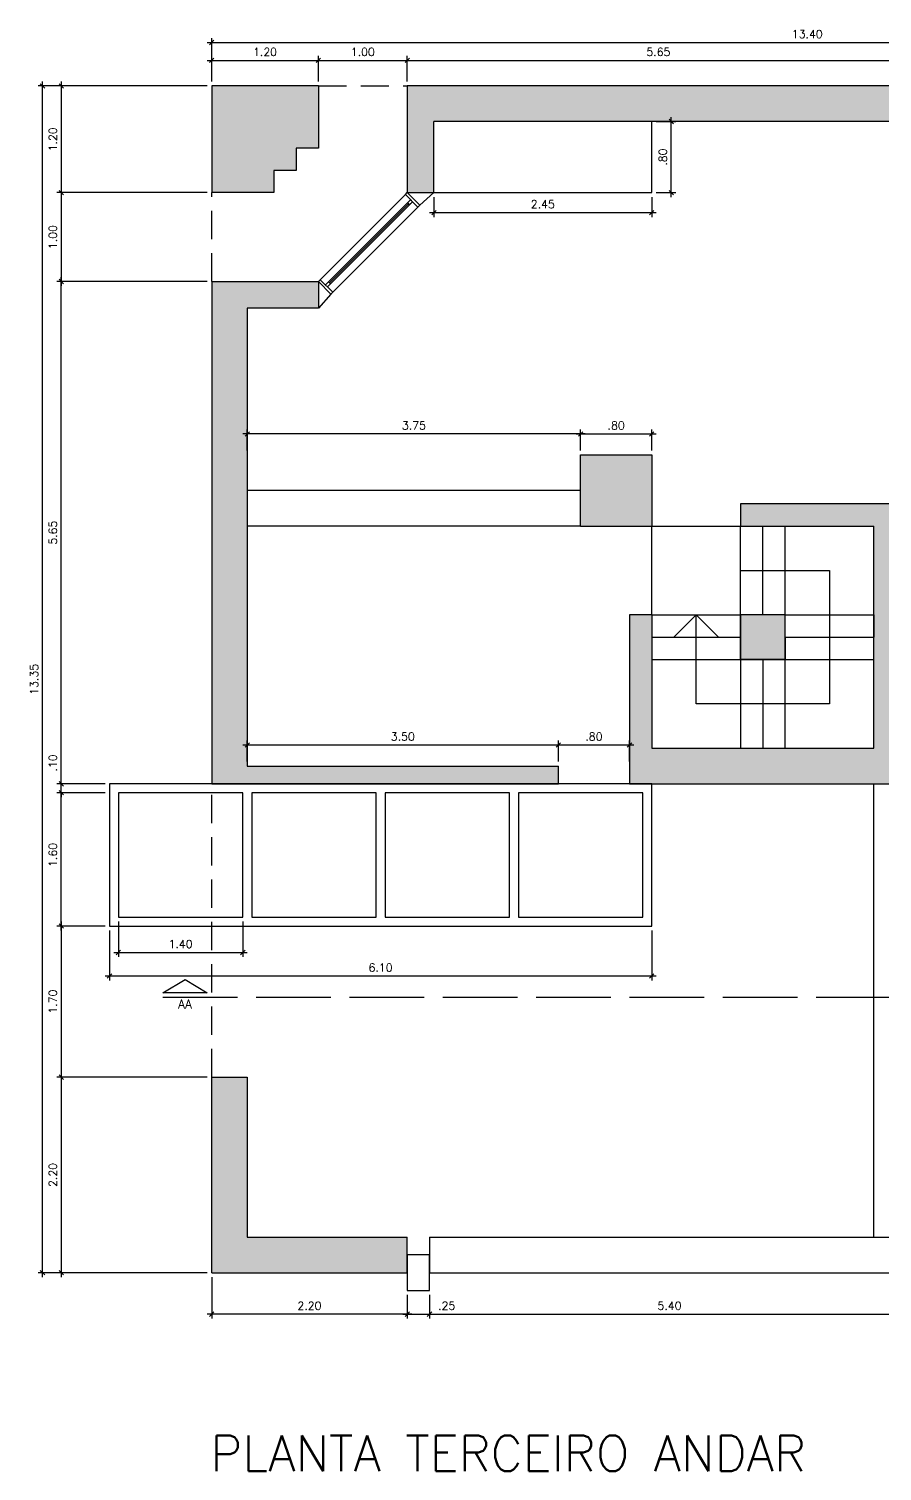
# Model space of a CAD drawing. Header units: millimetres. Extents: x 998 to 1067.2, y 1047.1 to 1079.2.
# Drawn here: x 1050.88 to 1060.48, y 1063.02 to 1079.24 of the extents above; entities that cross this region are included whole.
import ezdxf

# ---------------------------------------------------------------- set-up
doc = ezdxf.new("R2010")
doc.units = ezdxf.units.MM
doc.linetypes.add('DASHED', pattern=[15, 12, -3])
doc.linetypes.add('DASHED2', pattern=[9.525, 6.35, -3.175])
for name, color, linetype in [('ALVENARIA', 4, 'Continuous'), ('CAIXILHOS', 1, 'Continuous'), ('CORTE', 4, 'Continuous'), ('COTAS', 7, 'Continuous'), ('ESCADA', 1, 'Continuous'), ('HACHURA', 253, 'Continuous'), ('PROJEÇÃO', 8, 'DASHED2'), ('SIMBOLOS', 7, 'Continuous'), ('TEXTOS', 2, 'Continuous')]:
    doc.layers.add(name, color=color, linetype=linetype)
doc.styles.add('1.50', font='simplex.shx', dxfattribs={"height": 0.06})
doc.styles.get("Standard").update_dxf_attribs({"font": 'simplex.shx'})
doc.dimstyles.new('1.50', dxfattribs={"dimscale": 0.5, "dimtxt": 0.18, "dimasz": 0.1, "dimexe": 0.1, "dimexo": 0.1, "dimgap": 0.1, "dimtad": 1, "dimzin": 4, "dimdsep": 46, "dimtxsty": 'Standard', "dimblk": 'OBLIQUE', "dimcen": 0.1, "dimdle": 0.1, "dimclrd": 1, "dimclre": 1, "dimclrt": 256, "dimadec": 0, "dimazin": 0, "dimtfac": 1, "dimtmove": 0, "dimatfit": 3, "dimldrblk": 'ORIGIN2', "dimfxl": 1, "dimtolj": 1, "dimarcsym": 1})

# ---------------------------------------------------------------- blocks, each defined once
blk = doc.blocks.new('_Oblique')
at = {"color": 0, "linetype": 'ByBlock', "lineweight": -2}
blk.add_line((-0.5, -0.5), (0.5, 0.5), dxfattribs=at)
blk = doc.blocks.new('*D42')
at = {"layer": 'COTAS', "color": 1, "lineweight": -2, "ltscale": 0.05, "transparency": 16777216}
for p, q in [((1052.887, 1079.089), (1066.387, 1079.089)), ((1052.937, 1078.65), (1052.937, 1079.139)), ((1066.337, 1078.65), (1066.337, 1079.139))]:
    blk.add_line(p, q, dxfattribs=at)
at = {"layer": 'Defpoints', "color": 0, "ltscale": 0.05, "transparency": 16777216}
for p in [(1066.337, 1079.089), (1052.937, 1078.6), (1066.337, 1078.6)]:
    blk.add_point(p, dxfattribs=at)
at = {"layer": 'COTAS', "color": 1, "lineweight": -2, "ltscale": 0.05, "transparency": 16777216, "xscale": 0.05, "yscale": 0.05, "zscale": 0.05, "rotation": 180}
blk.add_blockref('_Oblique', (1052.937, 1079.089), dxfattribs=at)
at = {"layer": 'COTAS', "color": 1, "lineweight": -2, "ltscale": 0.05, "transparency": 16777216, "xscale": 0.05, "yscale": 0.05, "zscale": 0.05}
blk.add_blockref('_Oblique', (1066.337, 1079.089), dxfattribs=at)
at = {"layer": 'COTAS', "ltscale": 0.05, "transparency": 16777216, "insert": (1059.637, 1079.184), "char_height": 0.09, "attachment_point": 5}
blk.add_mtext('\\A1;13.40', dxfattribs=at)
blk = doc.blocks.new('_Origin2')
at = {"color": 0, "linetype": 'ByBlock', "lineweight": -2}
blk.add_line((-0.5, 0), (-1, 0), dxfattribs=at)
for radius in [0.5, 0.25]:
    blk.add_circle((0, 0), radius, dxfattribs=at)
blk = doc.blocks.new('*D40')
at = {"layer": 'COTAS', "color": 1, "lineweight": -2, "ltscale": 0.05, "transparency": 16777216}
for p, q in [((1052.887, 1078.6), (1050.984, 1078.6)), ((1051.034, 1065.2), (1051.034, 1078.65)), ((1052.887, 1065.25), (1050.984, 1065.25))]:
    blk.add_line(p, q, dxfattribs=at)
at = {"layer": 'Defpoints', "color": 0, "ltscale": 0.05, "transparency": 16777216}
for p in [(1051.034, 1078.6), (1052.937, 1078.6), (1052.937, 1065.25)]:
    blk.add_point(p, dxfattribs=at)
at = {"layer": 'COTAS', "color": 1, "lineweight": -2, "ltscale": 0.05, "transparency": 16777216, "xscale": 0.05, "yscale": 0.05, "zscale": 0.05}
for p, rotation in [((1051.034, 1078.6), 90), ((1051.034, 1065.25), 270)]:
    blk.add_blockref('_Oblique', p, dxfattribs=dict(at, rotation=rotation))
at = {"layer": 'COTAS', "ltscale": 0.05, "transparency": 16777216, "insert": (1050.939, 1071.925), "char_height": 0.09, "attachment_point": 5, "rotation": 90}
blk.add_mtext('\\A1;13.35', dxfattribs=at)
blk = doc.blocks.new('*D43')
at = {"layer": 'COTAS', "color": 1, "lineweight": -2, "ltscale": 0.05, "transparency": 16777216}
for p, q in [((1052.937, 1078.65), (1052.937, 1078.938)), ((1054.137, 1078.65), (1054.137, 1078.938)), ((1052.887, 1078.888), (1054.187, 1078.888))]:
    blk.add_line(p, q, dxfattribs=at)
at = {"layer": 'Defpoints', "color": 0, "ltscale": 0.05, "transparency": 16777216}
for p in [(1054.137, 1078.888), (1052.937, 1078.6), (1054.137, 1078.6)]:
    blk.add_point(p, dxfattribs=at)
at = {"layer": 'COTAS', "color": 1, "lineweight": -2, "ltscale": 0.05, "transparency": 16777216, "xscale": 0.05, "yscale": 0.05, "zscale": 0.05, "rotation": 180}
blk.add_blockref('_Oblique', (1052.937, 1078.888), dxfattribs=at)
at = {"layer": 'COTAS', "color": 1, "lineweight": -2, "ltscale": 0.05, "transparency": 16777216, "xscale": 0.05, "yscale": 0.05, "zscale": 0.05}
blk.add_blockref('_Oblique', (1054.137, 1078.888), dxfattribs=at)
at = {"layer": 'COTAS', "ltscale": 0.05, "transparency": 16777216, "insert": (1053.537, 1078.983), "char_height": 0.09, "attachment_point": 5}
blk.add_mtext('\\A1;1.20', dxfattribs=at)
blk = doc.blocks.new('*D44')
at = {"layer": 'COTAS', "color": 1, "lineweight": -2, "ltscale": 0.05, "transparency": 16777216}
for p, q in [((1054.137, 1078.65), (1054.137, 1078.938)), ((1055.137, 1078.65), (1055.137, 1078.938)), ((1054.087, 1078.888), (1055.187, 1078.888))]:
    blk.add_line(p, q, dxfattribs=at)
at = {"layer": 'Defpoints', "color": 0, "ltscale": 0.05, "transparency": 16777216}
for p in [(1055.137, 1078.888), (1054.137, 1078.6), (1055.137, 1078.6)]:
    blk.add_point(p, dxfattribs=at)
at = {"layer": 'COTAS', "color": 1, "lineweight": -2, "ltscale": 0.05, "transparency": 16777216, "xscale": 0.05, "yscale": 0.05, "zscale": 0.05, "rotation": 180}
blk.add_blockref('_Oblique', (1054.137, 1078.888), dxfattribs=at)
at = {"layer": 'COTAS', "color": 1, "lineweight": -2, "ltscale": 0.05, "transparency": 16777216, "xscale": 0.05, "yscale": 0.05, "zscale": 0.05}
blk.add_blockref('_Oblique', (1055.137, 1078.888), dxfattribs=at)
at = {"layer": 'COTAS', "ltscale": 0.05, "transparency": 16777216, "insert": (1054.637, 1078.983), "char_height": 0.09, "attachment_point": 5}
blk.add_mtext('\\A1;1.00', dxfattribs=at)
blk = doc.blocks.new('*D41')
at = {"layer": 'COTAS', "color": 1, "lineweight": -2, "ltscale": 0.05, "transparency": 16777216}
for p, q in [((1055.137, 1078.65), (1055.137, 1078.938)), ((1060.787, 1078.65), (1060.787, 1078.938)), ((1055.087, 1078.888), (1060.837, 1078.888))]:
    blk.add_line(p, q, dxfattribs=at)
at = {"layer": 'Defpoints', "color": 0, "ltscale": 0.05, "transparency": 16777216}
for p in [(1060.787, 1078.888), (1055.137, 1078.6), (1060.787, 1078.6)]:
    blk.add_point(p, dxfattribs=at)
at = {"layer": 'COTAS', "color": 1, "lineweight": -2, "ltscale": 0.05, "transparency": 16777216, "xscale": 0.05, "yscale": 0.05, "zscale": 0.05, "rotation": 180}
blk.add_blockref('_Oblique', (1055.137, 1078.888), dxfattribs=at)
at = {"layer": 'COTAS', "color": 1, "lineweight": -2, "ltscale": 0.05, "transparency": 16777216, "xscale": 0.05, "yscale": 0.05, "zscale": 0.05}
blk.add_blockref('_Oblique', (1060.787, 1078.888), dxfattribs=at)
at = {"layer": 'COTAS', "ltscale": 0.05, "transparency": 16777216, "insert": (1057.962, 1078.983), "char_height": 0.09, "attachment_point": 5}
blk.add_mtext('\\A1;5.65', dxfattribs=at)
blk = doc.blocks.new('*D45')
at = {"layer": 'COTAS', "color": 1, "lineweight": -2, "ltscale": 0.05, "transparency": 16777216}
for p, q in [((1052.887, 1078.6), (1051.195, 1078.6)), ((1051.245, 1078.65), (1051.245, 1077.35)), ((1052.887, 1077.4), (1051.195, 1077.4))]:
    blk.add_line(p, q, dxfattribs=at)
at = {"layer": 'Defpoints', "color": 0, "ltscale": 0.05, "transparency": 16777216}
for p in [(1052.937, 1078.6), (1051.245, 1077.4), (1052.937, 1077.4)]:
    blk.add_point(p, dxfattribs=at)
at = {"layer": 'COTAS', "color": 1, "lineweight": -2, "ltscale": 0.05, "transparency": 16777216, "xscale": 0.05, "yscale": 0.05, "zscale": 0.05}
for p, rotation in [((1051.245, 1078.6), 90), ((1051.245, 1077.4), 270)]:
    blk.add_blockref('_Oblique', p, dxfattribs=dict(at, rotation=rotation))
at = {"layer": 'COTAS', "ltscale": 0.05, "transparency": 16777216, "insert": (1051.15, 1078), "char_height": 0.09, "attachment_point": 5, "rotation": 90}
blk.add_mtext('\\A1;1.20', dxfattribs=at)
blk = doc.blocks.new('*D46')
at = {"layer": 'COTAS', "color": 1, "lineweight": -2, "ltscale": 0.05, "transparency": 16777216}
for p, q in [((1052.887, 1077.4), (1051.195, 1077.4)), ((1051.245, 1077.45), (1051.245, 1076.35)), ((1052.887, 1076.4), (1051.195, 1076.4))]:
    blk.add_line(p, q, dxfattribs=at)
at = {"layer": 'Defpoints', "color": 0, "ltscale": 0.05, "transparency": 16777216}
for p in [(1052.937, 1077.4), (1051.245, 1076.4), (1052.937, 1076.4)]:
    blk.add_point(p, dxfattribs=at)
at = {"layer": 'COTAS', "color": 1, "lineweight": -2, "ltscale": 0.05, "transparency": 16777216, "xscale": 0.05, "yscale": 0.05, "zscale": 0.05}
for p, rotation in [((1051.245, 1077.4), 90), ((1051.245, 1076.4), 270)]:
    blk.add_blockref('_Oblique', p, dxfattribs=dict(at, rotation=rotation))
at = {"layer": 'COTAS', "ltscale": 0.05, "transparency": 16777216, "insert": (1051.15, 1076.9), "char_height": 0.09, "attachment_point": 5, "rotation": 90}
blk.add_mtext('\\A1;1.00', dxfattribs=at)
blk = doc.blocks.new('*D52')
at = {"layer": 'COTAS', "color": 1, "lineweight": -2, "ltscale": 0.05, "transparency": 16777216}
for p, q in [((1051.737, 1070.75), (1051.195, 1070.75)), ((1051.245, 1069.1), (1051.245, 1070.8)), ((1051.737, 1069.15), (1051.195, 1069.15))]:
    blk.add_line(p, q, dxfattribs=at)
at = {"layer": 'Defpoints', "color": 0, "ltscale": 0.05, "transparency": 16777216}
for p in [(1051.245, 1070.75), (1051.787, 1070.75), (1051.787, 1069.15)]:
    blk.add_point(p, dxfattribs=at)
at = {"layer": 'COTAS', "color": 1, "lineweight": -2, "ltscale": 0.05, "transparency": 16777216, "xscale": 0.05, "yscale": 0.05, "zscale": 0.05}
for p, rotation in [((1051.245, 1070.75), 90), ((1051.245, 1069.15), 270)]:
    blk.add_blockref('_Oblique', p, dxfattribs=dict(at, rotation=rotation))
at = {"layer": 'COTAS', "ltscale": 0.05, "transparency": 16777216, "insert": (1051.15, 1069.95), "char_height": 0.09, "attachment_point": 5, "rotation": 90}
blk.add_mtext('\\A1;1.60', dxfattribs=at)
blk = doc.blocks.new('*D53')
at = {"layer": 'COTAS', "color": 1, "lineweight": -2, "ltscale": 0.05, "transparency": 16777216}
for p, q in [((1051.245, 1070.75), (1051.245, 1071.121)), ((1051.737, 1070.75), (1051.195, 1070.75)), ((1051.737, 1070.65), (1051.195, 1070.65)), ((1051.245, 1070.65), (1051.245, 1070.75)), ((1051.245, 1070.65), (1051.245, 1070.6))]:
    blk.add_line(p, q, dxfattribs=at)
at = {"layer": 'Defpoints', "color": 0, "ltscale": 0.05, "transparency": 16777216}
for p in [(1051.245, 1070.75), (1051.787, 1070.75), (1051.787, 1070.65)]:
    blk.add_point(p, dxfattribs=at)
at = {"layer": 'COTAS', "color": 1, "lineweight": -2, "ltscale": 0.05, "transparency": 16777216, "xscale": 0.05, "yscale": 0.05, "zscale": 0.05}
for p, rotation in [((1051.245, 1070.75), 270), ((1051.245, 1070.65), 90)]:
    blk.add_blockref('_Oblique', p, dxfattribs=dict(at, rotation=rotation))
at = {"layer": 'COTAS', "ltscale": 0.05, "transparency": 16777216, "insert": (1051.15, 1070.985), "char_height": 0.09, "attachment_point": 5, "rotation": 90}
blk.add_mtext('\\A1;.10', dxfattribs=at)
blk = doc.blocks.new('*D54')
at = {"layer": 'COTAS', "color": 1, "lineweight": -2, "ltscale": 0.05, "transparency": 16777216}
for p, q in [((1052.887, 1076.4), (1051.195, 1076.4)), ((1051.245, 1070.7), (1051.245, 1076.45)), ((1051.737, 1070.75), (1051.195, 1070.75))]:
    blk.add_line(p, q, dxfattribs=at)
at = {"layer": 'Defpoints', "color": 0, "ltscale": 0.05, "transparency": 16777216}
for p in [(1051.245, 1076.4), (1052.937, 1076.4), (1051.787, 1070.75)]:
    blk.add_point(p, dxfattribs=at)
at = {"layer": 'COTAS', "color": 1, "lineweight": -2, "ltscale": 0.05, "transparency": 16777216, "xscale": 0.05, "yscale": 0.05, "zscale": 0.05}
for p, rotation in [((1051.245, 1076.4), 90), ((1051.245, 1070.75), 270)]:
    blk.add_blockref('_Oblique', p, dxfattribs=dict(at, rotation=rotation))
at = {"layer": 'COTAS', "ltscale": 0.05, "transparency": 16777216, "insert": (1051.15, 1073.575), "char_height": 0.09, "attachment_point": 5, "rotation": 90}
blk.add_mtext('\\A1;5.65', dxfattribs=at)
blk = doc.blocks.new('*D55')
at = {"layer": 'COTAS', "color": 1, "lineweight": -2, "ltscale": 0.05, "transparency": 16777216}
for p, q in [((1051.245, 1069.2), (1051.245, 1067.4)), ((1051.737, 1069.15), (1051.195, 1069.15)), ((1051.737, 1067.45), (1051.195, 1067.45))]:
    blk.add_line(p, q, dxfattribs=at)
at = {"layer": 'Defpoints', "color": 0, "ltscale": 0.05, "transparency": 16777216}
for p in [(1051.787, 1069.15), (1051.245, 1067.45), (1051.787, 1067.45)]:
    blk.add_point(p, dxfattribs=at)
at = {"layer": 'COTAS', "color": 1, "lineweight": -2, "ltscale": 0.05, "transparency": 16777216, "xscale": 0.05, "yscale": 0.05, "zscale": 0.05}
for p, rotation in [((1051.245, 1069.15), 90), ((1051.245, 1067.45), 270)]:
    blk.add_blockref('_Oblique', p, dxfattribs=dict(at, rotation=rotation))
at = {"layer": 'COTAS', "ltscale": 0.05, "transparency": 16777216, "insert": (1051.15, 1068.3), "char_height": 0.09, "attachment_point": 5, "rotation": 90}
blk.add_mtext('\\A1;1.70', dxfattribs=at)
blk = doc.blocks.new('*D56')
at = {"layer": 'COTAS', "color": 1, "lineweight": -2, "ltscale": 0.05, "transparency": 16777216}
for p, q in [((1052.887, 1067.45), (1051.195, 1067.45)), ((1051.245, 1067.5), (1051.245, 1065.2)), ((1052.887, 1065.25), (1051.195, 1065.25))]:
    blk.add_line(p, q, dxfattribs=at)
at = {"layer": 'Defpoints', "color": 0, "ltscale": 0.05, "transparency": 16777216}
for p in [(1052.937, 1067.45), (1051.245, 1065.25), (1052.937, 1065.25)]:
    blk.add_point(p, dxfattribs=at)
at = {"layer": 'COTAS', "color": 1, "lineweight": -2, "ltscale": 0.05, "transparency": 16777216, "xscale": 0.05, "yscale": 0.05, "zscale": 0.05}
for p, rotation in [((1051.245, 1067.45), 90), ((1051.245, 1065.25), 270)]:
    blk.add_blockref('_Oblique', p, dxfattribs=dict(at, rotation=rotation))
at = {"layer": 'COTAS', "ltscale": 0.05, "transparency": 16777216, "insert": (1051.15, 1066.35), "char_height": 0.09, "attachment_point": 5, "rotation": 90}
blk.add_mtext('\\A1;2.20', dxfattribs=at)
blk = doc.blocks.new('*D57')
at = {"layer": 'COTAS', "color": 1, "lineweight": -2, "ltscale": 0.05, "transparency": 16777216}
for p, q in [((1055.137, 1065), (1055.137, 1064.734)), ((1055.387, 1065), (1055.387, 1064.734)), ((1055.087, 1064.784), (1055.387, 1064.784)), ((1055.387, 1064.784), (1055.725, 1064.784))]:
    blk.add_line(p, q, dxfattribs=at)
at = {"layer": 'Defpoints', "color": 0, "ltscale": 0.05, "transparency": 16777216}
for p in [(1055.137, 1065.05), (1055.387, 1065.05), (1055.387, 1064.784)]:
    blk.add_point(p, dxfattribs=at)
at = {"layer": 'COTAS', "color": 1, "lineweight": -2, "ltscale": 0.05, "transparency": 16777216, "xscale": 0.05, "yscale": 0.05, "zscale": 0.05, "rotation": 180}
blk.add_blockref('_Oblique', (1055.137, 1064.784), dxfattribs=at)
at = {"layer": 'COTAS', "color": 1, "lineweight": -2, "ltscale": 0.05, "transparency": 16777216, "xscale": 0.05, "yscale": 0.05, "zscale": 0.05}
blk.add_blockref('_Oblique', (1055.387, 1064.784), dxfattribs=at)
at = {"layer": 'COTAS', "ltscale": 0.05, "transparency": 16777216, "insert": (1055.581, 1064.879), "char_height": 0.09, "attachment_point": 5}
blk.add_mtext('\\A1;.25', dxfattribs=at)
blk = doc.blocks.new('*D58')
at = {"layer": 'COTAS', "color": 1, "lineweight": -2, "ltscale": 0.05, "transparency": 16777216}
for p, q in [((1060.787, 1065.2), (1060.787, 1064.734)), ((1055.387, 1065), (1055.387, 1064.734)), ((1055.337, 1064.784), (1060.837, 1064.784))]:
    blk.add_line(p, q, dxfattribs=at)
at = {"layer": 'Defpoints', "color": 0, "ltscale": 0.05, "transparency": 16777216}
for p in [(1060.787, 1065.25), (1055.387, 1065.05), (1060.787, 1064.784)]:
    blk.add_point(p, dxfattribs=at)
at = {"layer": 'COTAS', "color": 1, "lineweight": -2, "ltscale": 0.05, "transparency": 16777216, "xscale": 0.05, "yscale": 0.05, "zscale": 0.05, "rotation": 180}
blk.add_blockref('_Oblique', (1055.387, 1064.784), dxfattribs=at)
at = {"layer": 'COTAS', "color": 1, "lineweight": -2, "ltscale": 0.05, "transparency": 16777216, "xscale": 0.05, "yscale": 0.05, "zscale": 0.05}
blk.add_blockref('_Oblique', (1060.787, 1064.784), dxfattribs=at)
at = {"layer": 'COTAS', "ltscale": 0.05, "transparency": 16777216, "insert": (1058.087, 1064.879), "char_height": 0.09, "attachment_point": 5}
blk.add_mtext('\\A1;5.40', dxfattribs=at)
blk = doc.blocks.new('*D59')
at = {"layer": 'COTAS', "color": 1, "lineweight": -2, "ltscale": 0.05, "transparency": 16777216}
for p, q in [((1052.937, 1065.2), (1052.937, 1064.734)), ((1055.137, 1065), (1055.137, 1064.734)), ((1055.187, 1064.784), (1052.887, 1064.784))]:
    blk.add_line(p, q, dxfattribs=at)
at = {"layer": 'Defpoints', "color": 0, "ltscale": 0.05, "transparency": 16777216}
for p in [(1052.937, 1065.25), (1055.137, 1065.05), (1052.937, 1064.784)]:
    blk.add_point(p, dxfattribs=at)
at = {"layer": 'COTAS', "color": 1, "lineweight": -2, "ltscale": 0.05, "transparency": 16777216, "xscale": 0.05, "yscale": 0.05, "zscale": 0.05, "rotation": 180}
blk.add_blockref('_Oblique', (1052.937, 1064.784), dxfattribs=at)
at = {"layer": 'COTAS', "color": 1, "lineweight": -2, "ltscale": 0.05, "transparency": 16777216, "xscale": 0.05, "yscale": 0.05, "zscale": 0.05}
blk.add_blockref('_Oblique', (1055.137, 1064.784), dxfattribs=at)
at = {"layer": 'COTAS', "ltscale": 0.05, "transparency": 16777216, "insert": (1054.037, 1064.879), "char_height": 0.09, "attachment_point": 5}
blk.add_mtext('\\A1;2.20', dxfattribs=at)
blk = doc.blocks.new('*D69')
at = {"layer": 'COTAS', "color": 1, "lineweight": -2, "ltscale": 0.05, "transparency": 16777216}
for p, q in [((1055.437, 1077.35), (1055.437, 1077.125)), ((1057.887, 1077.35), (1057.887, 1077.125)), ((1055.387, 1077.175), (1057.937, 1077.175))]:
    blk.add_line(p, q, dxfattribs=at)
at = {"layer": 'Defpoints', "color": 0, "ltscale": 0.05, "transparency": 16777216}
for p in [(1055.437, 1077.4), (1057.887, 1077.4), (1057.887, 1077.175)]:
    blk.add_point(p, dxfattribs=at)
at = {"layer": 'COTAS', "color": 1, "lineweight": -2, "ltscale": 0.05, "transparency": 16777216, "xscale": 0.05, "yscale": 0.05, "zscale": 0.05, "rotation": 180}
blk.add_blockref('_Oblique', (1055.437, 1077.175), dxfattribs=at)
at = {"layer": 'COTAS', "color": 1, "lineweight": -2, "ltscale": 0.05, "transparency": 16777216, "xscale": 0.05, "yscale": 0.05, "zscale": 0.05}
blk.add_blockref('_Oblique', (1057.887, 1077.175), dxfattribs=at)
at = {"layer": 'COTAS', "ltscale": 0.05, "transparency": 16777216, "insert": (1056.662, 1077.27), "char_height": 0.09, "attachment_point": 5}
blk.add_mtext('\\A1;2.45', dxfattribs=at)
blk = doc.blocks.new('*D70')
at = {"layer": 'COTAS', "color": 1, "lineweight": -2, "ltscale": 0.05, "transparency": 16777216}
for p, q in [((1057.937, 1078.2), (1058.157, 1078.2)), ((1058.107, 1077.35), (1058.107, 1078.25)), ((1057.937, 1077.4), (1058.157, 1077.4))]:
    blk.add_line(p, q, dxfattribs=at)
at = {"layer": 'Defpoints', "color": 0, "ltscale": 0.05, "transparency": 16777216}
for p in [(1057.887, 1078.2), (1058.107, 1078.2), (1057.887, 1077.4)]:
    blk.add_point(p, dxfattribs=at)
at = {"layer": 'COTAS', "color": 1, "lineweight": -2, "ltscale": 0.05, "transparency": 16777216, "xscale": 0.05, "yscale": 0.05, "zscale": 0.05}
for p, rotation in [((1058.107, 1078.2), 90), ((1058.107, 1077.4), 270)]:
    blk.add_blockref('_Oblique', p, dxfattribs=dict(at, rotation=rotation))
at = {"layer": 'COTAS', "ltscale": 0.05, "transparency": 16777216, "insert": (1058.012, 1077.8), "char_height": 0.09, "attachment_point": 5, "rotation": 90}
blk.add_mtext('\\A1;.80', dxfattribs=at)
blk = doc.blocks.new('*D118')
at = {"layer": 'COTAS', "color": 1, "lineweight": -2, "ltscale": 0.05, "transparency": 16777216}
for p, q in [((1053.337, 1074.5), (1053.337, 1074.736)), ((1057.087, 1074.5), (1057.087, 1074.736)), ((1057.137, 1074.686), (1053.287, 1074.686))]:
    blk.add_line(p, q, dxfattribs=at)
at = {"layer": 'Defpoints', "color": 0, "ltscale": 0.05, "transparency": 16777216}
for p in [(1053.337, 1074.686), (1053.337, 1074.45), (1057.087, 1074.45)]:
    blk.add_point(p, dxfattribs=at)
at = {"layer": 'COTAS', "color": 1, "lineweight": -2, "ltscale": 0.05, "transparency": 16777216, "xscale": 0.05, "yscale": 0.05, "zscale": 0.05, "rotation": 180}
blk.add_blockref('_Oblique', (1053.337, 1074.686), dxfattribs=at)
at = {"layer": 'COTAS', "color": 1, "lineweight": -2, "ltscale": 0.05, "transparency": 16777216, "xscale": 0.05, "yscale": 0.05, "zscale": 0.05}
blk.add_blockref('_Oblique', (1057.087, 1074.686), dxfattribs=at)
at = {"layer": 'COTAS', "ltscale": 0.05, "transparency": 16777216, "insert": (1055.212, 1074.781), "char_height": 0.09, "attachment_point": 5}
blk.add_mtext('\\A1;3.75', dxfattribs=at)
blk = doc.blocks.new('*D119')
at = {"layer": 'COTAS', "color": 1, "lineweight": -2, "ltscale": 0.05, "transparency": 16777216}
for p, q in [((1057.087, 1074.5), (1057.087, 1074.736)), ((1057.887, 1074.5), (1057.887, 1074.736)), ((1057.037, 1074.686), (1057.937, 1074.686))]:
    blk.add_line(p, q, dxfattribs=at)
at = {"layer": 'Defpoints', "color": 0, "ltscale": 0.05, "transparency": 16777216}
for p in [(1057.887, 1074.686), (1057.087, 1074.45), (1057.887, 1074.45)]:
    blk.add_point(p, dxfattribs=at)
at = {"layer": 'COTAS', "color": 1, "lineweight": -2, "ltscale": 0.05, "transparency": 16777216, "xscale": 0.05, "yscale": 0.05, "zscale": 0.05, "rotation": 180}
blk.add_blockref('_Oblique', (1057.087, 1074.686), dxfattribs=at)
at = {"layer": 'COTAS', "color": 1, "lineweight": -2, "ltscale": 0.05, "transparency": 16777216, "xscale": 0.05, "yscale": 0.05, "zscale": 0.05}
blk.add_blockref('_Oblique', (1057.887, 1074.686), dxfattribs=at)
at = {"layer": 'COTAS', "ltscale": 0.05, "transparency": 16777216, "insert": (1057.487, 1074.781), "char_height": 0.09, "attachment_point": 5}
blk.add_mtext('\\A1;.80', dxfattribs=at)
blk = doc.blocks.new('*D120')
at = {"layer": 'COTAS', "color": 1, "lineweight": -2, "ltscale": 0.05, "transparency": 16777216}
for p, q in [((1053.287, 1071.187), (1056.887, 1071.187)), ((1053.337, 1071), (1053.337, 1071.237)), ((1056.837, 1071), (1056.837, 1071.237))]:
    blk.add_line(p, q, dxfattribs=at)
at = {"layer": 'Defpoints', "color": 0, "ltscale": 0.05, "transparency": 16777216}
for p in [(1056.837, 1071.187), (1053.337, 1070.95), (1056.837, 1070.95)]:
    blk.add_point(p, dxfattribs=at)
at = {"layer": 'COTAS', "color": 1, "lineweight": -2, "ltscale": 0.05, "transparency": 16777216, "xscale": 0.05, "yscale": 0.05, "zscale": 0.05, "rotation": 180}
blk.add_blockref('_Oblique', (1053.337, 1071.187), dxfattribs=at)
at = {"layer": 'COTAS', "color": 1, "lineweight": -2, "ltscale": 0.05, "transparency": 16777216, "xscale": 0.05, "yscale": 0.05, "zscale": 0.05}
blk.add_blockref('_Oblique', (1056.837, 1071.187), dxfattribs=at)
at = {"layer": 'COTAS', "ltscale": 0.05, "transparency": 16777216, "insert": (1055.087, 1071.282), "char_height": 0.09, "attachment_point": 5}
blk.add_mtext('\\A1;3.50', dxfattribs=at)
blk = doc.blocks.new('*D121')
at = {"layer": 'COTAS', "color": 1, "lineweight": -2, "ltscale": 0.05, "transparency": 16777216}
for p, q in [((1056.787, 1071.187), (1057.687, 1071.187)), ((1056.837, 1071), (1056.837, 1071.237)), ((1057.637, 1071), (1057.637, 1071.237))]:
    blk.add_line(p, q, dxfattribs=at)
at = {"layer": 'Defpoints', "color": 0, "ltscale": 0.05, "transparency": 16777216}
for p in [(1057.637, 1071.187), (1056.837, 1070.95), (1057.637, 1070.95)]:
    blk.add_point(p, dxfattribs=at)
at = {"layer": 'COTAS', "color": 1, "lineweight": -2, "ltscale": 0.05, "transparency": 16777216, "xscale": 0.05, "yscale": 0.05, "zscale": 0.05, "rotation": 180}
blk.add_blockref('_Oblique', (1056.837, 1071.187), dxfattribs=at)
at = {"layer": 'COTAS', "color": 1, "lineweight": -2, "ltscale": 0.05, "transparency": 16777216, "xscale": 0.05, "yscale": 0.05, "zscale": 0.05}
blk.add_blockref('_Oblique', (1057.637, 1071.187), dxfattribs=at)
at = {"layer": 'COTAS', "ltscale": 0.05, "transparency": 16777216, "insert": (1057.237, 1071.282), "char_height": 0.09, "attachment_point": 5}
blk.add_mtext('\\A1;.80', dxfattribs=at)
blk = doc.blocks.new('*D122')
at = {"layer": 'COTAS', "color": 1, "lineweight": -2, "ltscale": 0.05, "transparency": 16777216}
for p, q in [((1051.787, 1069.1), (1051.787, 1068.538)), ((1057.887, 1069.1), (1057.887, 1068.538)), ((1057.937, 1068.588), (1051.737, 1068.588))]:
    blk.add_line(p, q, dxfattribs=at)
at = {"layer": 'Defpoints', "color": 0, "ltscale": 0.05, "transparency": 16777216}
for p in [(1051.787, 1069.15), (1057.887, 1069.15), (1051.787, 1068.588)]:
    blk.add_point(p, dxfattribs=at)
at = {"layer": 'COTAS', "color": 1, "lineweight": -2, "ltscale": 0.05, "transparency": 16777216, "xscale": 0.05, "yscale": 0.05, "zscale": 0.05, "rotation": 180}
blk.add_blockref('_Oblique', (1051.787, 1068.588), dxfattribs=at)
at = {"layer": 'COTAS', "color": 1, "lineweight": -2, "ltscale": 0.05, "transparency": 16777216, "xscale": 0.05, "yscale": 0.05, "zscale": 0.05}
blk.add_blockref('_Oblique', (1057.887, 1068.588), dxfattribs=at)
at = {"layer": 'COTAS', "ltscale": 0.05, "transparency": 16777216, "insert": (1054.837, 1068.683), "char_height": 0.09, "attachment_point": 5}
blk.add_mtext('\\A1;6.10', dxfattribs=at)
blk = doc.blocks.new('*D123')
at = {"layer": 'COTAS', "color": 1, "lineweight": -2, "ltscale": 0.05, "transparency": 16777216}
for p, q in [((1051.887, 1069.2), (1051.887, 1068.803)), ((1053.287, 1069.2), (1053.287, 1068.803)), ((1051.837, 1068.853), (1053.337, 1068.853))]:
    blk.add_line(p, q, dxfattribs=at)
at = {"layer": 'Defpoints', "color": 0, "ltscale": 0.05, "transparency": 16777216}
for p in [(1051.887, 1069.25), (1053.287, 1069.25), (1053.287, 1068.853)]:
    blk.add_point(p, dxfattribs=at)
at = {"layer": 'COTAS', "color": 1, "lineweight": -2, "ltscale": 0.05, "transparency": 16777216, "xscale": 0.05, "yscale": 0.05, "zscale": 0.05, "rotation": 180}
blk.add_blockref('_Oblique', (1051.887, 1068.853), dxfattribs=at)
at = {"layer": 'COTAS', "color": 1, "lineweight": -2, "ltscale": 0.05, "transparency": 16777216, "xscale": 0.05, "yscale": 0.05, "zscale": 0.05}
blk.add_blockref('_Oblique', (1053.287, 1068.853), dxfattribs=at)
at = {"layer": 'COTAS', "ltscale": 0.05, "transparency": 16777216, "insert": (1052.587, 1068.948), "char_height": 0.09, "attachment_point": 5}
blk.add_mtext('\\A1;1.40', dxfattribs=at)

msp = doc.modelspace()

# ---------------------------------------------------------------- hatches: boundary and pattern name
at = {"layer": 'HACHURA', "ltscale": 0.05}
h = msp.add_hatch(color=256, dxfattribs=at)
h.dxf.hatch_style = 1
h.paths.add_polyline_path([(1053.337, 1076.1), (1054.137, 1076.1), (1054.137, 1076.4), (1052.937, 1076.4), (1052.937, 1070.75), (1056.837, 1070.75), (1056.837, 1070.95), (1053.337, 1070.95)])
h.paths.add_polyline_path([(1057.887, 1074.45), (1057.687, 1074.45), (1057.087, 1074.45), (1057.087, 1073.65), (1057.887, 1073.65)])
h.paths.add_polyline_path([(1060.787, 1073.9), (1058.887, 1073.9), (1058.887, 1073.65), (1060.387, 1073.65), (1060.387, 1072.15), (1060.387, 1071.15), (1059.387, 1071.15), (1057.887, 1071.15), (1057.887, 1072.65), (1057.637, 1072.65), (1057.637, 1070.75), (1060.787, 1070.75), (1060.787, 1072.15), (1060.587, 1072.15), (1060.587, 1073.65), (1060.787, 1073.65)])
h.paths.add_polyline_path([(1059.387, 1072.65), (1058.887, 1072.65), (1058.887, 1072.15), (1059.387, 1072.15)], flags=17)
h.paths.add_polyline_path([(1055.437, 1078.2), (1060.587, 1078.2), (1060.587, 1074.7), (1060.787, 1074.7), (1060.787, 1078.2), (1060.787, 1078.6), (1055.137, 1078.6), (1055.137, 1077.4), (1055.437, 1077.4)])
h.paths.add_polyline_path([(1054.137, 1078.6), (1052.937, 1078.6), (1052.937, 1077.4), (1053.637, 1077.4), (1053.637, 1077.65), (1053.887, 1077.65), (1053.887, 1077.9), (1054.137, 1077.9)])
h.paths.add_polyline_path([(1066.337, 1078.6), (1064.137, 1078.6), (1064.137, 1078.2), (1065.937, 1078.2), (1065.937, 1076.4), (1066.337, 1076.4)])
h.paths.add_polyline_path([(1066.337, 1068.2), (1065.937, 1068.2), (1065.937, 1065.65), (1063.387, 1065.65), (1063.387, 1065.25), (1066.337, 1065.25)])
h.paths.add_polyline_path([(1055.137, 1065.65), (1053.337, 1065.65), (1053.337, 1067.45), (1052.937, 1067.45), (1052.937, 1065.25), (1055.137, 1065.25)])

# ---------------------------------------------------------------- linework, layer by layer
at = {"layer": 'ALVENARIA'}
for p, q in [((1054.137, 1078.6), (1052.937, 1078.6)), ((1052.937, 1078.6), (1052.937, 1077.4)), ((1054.137, 1078.6), (1054.137, 1077.9)), ((1060.787, 1078.6), (1055.137, 1078.6)), ((1055.437, 1077.4), (1055.437, 1078.2)), ((1060.587, 1078.2), (1055.437, 1078.2)), ((1054.137, 1077.9), (1053.887, 1077.9)), ((1053.887, 1077.9), (1053.887, 1077.65)), ((1053.887, 1077.65), (1053.637, 1077.65)), ((1053.637, 1077.65), (1053.637, 1077.4)), ((1053.637, 1077.4), (1052.937, 1077.4)), ((1052.937, 1076.4), (1054.137, 1076.4)), ((1054.137, 1076.4), (1054.137, 1076.1)), ((1054.137, 1076.1), (1053.337, 1076.1)), ((1060.787, 1073.9), (1058.887, 1073.9)), ((1058.887, 1073.9), (1058.887, 1073.65)), ((1058.887, 1073.65), (1060.387, 1073.65)), ((1060.387, 1072.15), (1060.387, 1073.65)), ((1057.887, 1072.65), (1057.637, 1072.65)), ((1057.637, 1072.65), (1057.637, 1070.75)), ((1057.887, 1072.65), (1057.887, 1071.15)), ((1058.887, 1072.65), (1058.887, 1072.15)), ((1059.387, 1072.65), (1058.887, 1072.65)), ((1059.387, 1072.15), (1059.387, 1072.65)), ((1058.887, 1072.15), (1059.387, 1072.15)), ((1060.387, 1071.15), (1060.387, 1072.15)), ((1057.887, 1071.15), (1059.387, 1071.15)), ((1059.387, 1071.15), (1060.387, 1071.15)), ((1057.637, 1070.75), (1060.787, 1070.75))]:
    msp.add_line(p, q, dxfattribs=at)
at = {"layer": 'ALVENARIA', "color": 2, "ltscale": 0.05}
for p, q in [((1057.887, 1077.4), (1057.887, 1078.2)), ((1055.437, 1077.4), (1057.887, 1077.4)), ((1057.087, 1074.05), (1053.337, 1074.05)), ((1057.087, 1073.65), (1053.337, 1073.65))]:
    msp.add_line(p, q, dxfattribs=at)
at = {"layer": 'ALVENARIA', "ltscale": 0.05}
for p, q in [((1052.937, 1076.4), (1052.937, 1070.75)), ((1053.337, 1076.1), (1053.337, 1070.95)), ((1057.087, 1073.65), (1057.087, 1074.45)), ((1057.087, 1074.45), (1057.687, 1074.45)), ((1057.687, 1074.45), (1057.887, 1074.45)), ((1057.887, 1074.45), (1057.887, 1073.65)), ((1057.087, 1073.65), (1057.887, 1073.65)), ((1053.337, 1070.95), (1056.837, 1070.95)), ((1056.837, 1070.75), (1056.837, 1070.95)), ((1052.937, 1070.75), (1056.837, 1070.75)), ((1052.937, 1065.25), (1052.937, 1067.45)), ((1052.937, 1067.45), (1053.337, 1067.45)), ((1053.337, 1067.45), (1053.337, 1065.65)), ((1053.337, 1065.65), (1055.137, 1065.65)), ((1055.137, 1065.25), (1055.137, 1065.65)), ((1052.937, 1065.25), (1055.137, 1065.25))]:
    msp.add_line(p, q, dxfattribs=at)
at = {"layer": 'ALVENARIA', "color": 8, "ltscale": 0.002}
for p, q in [((1060.387, 1065.65), (1060.387, 1070.75)), ((1055.387, 1065.65), (1055.387, 1065.25)), ((1055.387, 1065.65), (1060.787, 1065.65)), ((1055.137, 1065.45), (1055.137, 1065.05)), ((1055.387, 1065.45), (1055.137, 1065.45)), ((1055.387, 1065.05), (1055.387, 1065.45)), ((1055.387, 1065.25), (1060.787, 1065.25)), ((1055.137, 1065.05), (1055.387, 1065.05))]:
    msp.add_line(p, q, dxfattribs=at)
at = {"layer": 'ALVENARIA'}
msp.add_lwpolyline([(1055.137, 1078.6), (1055.137, 1077.4), (1055.437, 1077.4)], dxfattribs=at)
at = {"layer": 'CAIXILHOS', "color": 1}
for p, q in [((1055.116, 1077.378), (1054.158, 1076.421)), ((1055.257, 1077.237), (1054.3, 1076.279))]:
    msp.add_line(p, q, dxfattribs=at)
at = {"layer": 'CAIXILHOS', "color": 2}
for p, q in [((1055.175, 1077.32), (1054.252, 1076.397)), ((1055.15, 1077.274), (1054.263, 1076.387)), ((1055.196, 1077.298), (1054.274, 1076.376))]:
    msp.add_line(p, q, dxfattribs=at)
at = {"layer": 'CAIXILHOS', "ltscale": 0.05}
for p, q in [((1055.137, 1077.4), (1055.278, 1077.258)), ((1055.278, 1077.258), (1055.437, 1077.4)), ((1054.137, 1076.4), (1054.278, 1076.258)), ((1054.278, 1076.258), (1054.137, 1076.1))]:
    msp.add_line(p, q, dxfattribs=at)
at = {"layer": 'CAIXILHOS'}
for points in [[(1055.278, 1077.258), (1055.257, 1077.237), (1055.116, 1077.378), (1055.137, 1077.4)], [(1055.175, 1077.32), (1055.175, 1077.32), (1055.196, 1077.298), (1055.196, 1077.298)], [(1054.278, 1076.258), (1054.3, 1076.279), (1054.158, 1076.421), (1054.137, 1076.4)]]:
    msp.add_lwpolyline(points, dxfattribs=at)
at = {"layer": 'CAIXILHOS', "color": 2}
for points in [[(1055.175, 1077.32), (1055.139, 1077.284), (1055.16, 1077.263), (1055.196, 1077.298)], [(1054.217, 1076.362), (1054.252, 1076.397), (1054.274, 1076.376), (1054.238, 1076.341)]]:
    msp.add_lwpolyline(points, dxfattribs=at)
at = {"layer": 'CAIXILHOS', "color": 3, "ltscale": 0.05}
for points in [[(1057.887, 1069.15), (1057.887, 1070.75), (1051.787, 1070.75), (1051.787, 1069.15)], [(1053.287, 1069.25), (1053.287, 1070.65), (1051.887, 1070.65), (1051.887, 1069.25)], [(1053.387, 1070.65), (1053.387, 1069.25), (1054.787, 1069.25), (1054.787, 1070.65)], [(1056.287, 1069.25), (1056.287, 1070.65), (1054.887, 1070.65), (1054.887, 1069.25)], [(1056.387, 1070.65), (1056.387, 1069.25), (1057.787, 1069.25), (1057.787, 1070.65)]]:
    msp.add_lwpolyline(points, close=True, dxfattribs=at)
at = {"layer": 'CORTE', "linetype": 'DASHED', "ltscale": 0.07}
msp.add_line((1052.387, 1068.35), (1066.887, 1068.35), dxfattribs=at)
at = {"layer": 'CORTE', "ltscale": 0.05}
msp.add_lwpolyline([(1052.637, 1068.55), (1052.887, 1068.4), (1052.637, 1068.4), (1052.387, 1068.4)], close=True, dxfattribs=at)
at = {"layer": 'ESCADA', "color": 3, "ltscale": 0.05}
for p, q in [((1057.887, 1072.65), (1057.887, 1073.65)), ((1057.887, 1073.65), (1058.887, 1073.65)), ((1058.887, 1072.65), (1058.887, 1073.65))]:
    msp.add_line(p, q, dxfattribs=at)
at = {"layer": 'ESCADA', "ltscale": 0.05}
for p, q in [((1059.137, 1072.65), (1059.137, 1073.65)), ((1059.387, 1072.65), (1059.387, 1073.65)), ((1059.387, 1072.65), (1060.387, 1072.65))]:
    msp.add_line(p, q, dxfattribs=at)
at = {"layer": 'ESCADA', "color": 3}
for p, q in [((1057.887, 1072.65), (1058.887, 1072.65)), ((1057.887, 1072.4), (1058.887, 1072.4)), ((1057.887, 1072.15), (1058.887, 1072.15)), ((1058.887, 1072.15), (1058.887, 1071.15)), ((1059.137, 1072.15), (1059.137, 1071.15))]:
    msp.add_line(p, q, dxfattribs=at)
at = {"layer": 'ESCADA'}
for p, q in [((1057.887, 1072.65), (1057.887, 1072.4)), ((1058.887, 1072.4), (1058.887, 1072.65)), ((1059.387, 1072.4), (1059.387, 1072.65)), ((1060.387, 1072.65), (1060.387, 1072.4)), ((1057.887, 1072.4), (1057.887, 1072.15)), ((1058.887, 1072.15), (1058.887, 1072.4)), ((1059.387, 1072.4), (1059.387, 1072.15)), ((1060.387, 1072.15), (1060.387, 1072.4)), ((1059.137, 1072.15), (1058.887, 1072.15)), ((1059.387, 1072.15), (1059.137, 1072.15)), ((1058.887, 1071.15), (1059.137, 1071.15)), ((1059.137, 1071.15), (1059.387, 1071.15))]:
    msp.add_line(p, q, dxfattribs=at)
at = {"layer": 'ESCADA', "color": 2}
for p, q in [((1059.387, 1072.4), (1060.387, 1072.4)), ((1059.387, 1072.15), (1060.387, 1072.15)), ((1059.387, 1071.15), (1059.387, 1072.15))]:
    msp.add_line(p, q, dxfattribs=at)
at = {"layer": 'PROJEÇÃO', "ltscale": 0.05}
for p, q in [((1054.137, 1078.6), (1055.137, 1078.6)), ((1052.937, 1076.4), (1052.937, 1077.4)), ((1058.887, 1073.65), (1059.137, 1073.65)), ((1059.137, 1073.65), (1059.387, 1073.65)), ((1059.137, 1072.65), (1058.887, 1072.65)), ((1059.387, 1072.65), (1059.137, 1072.65)), ((1052.937, 1067.45), (1052.937, 1070.75))]:
    msp.add_line(p, q, dxfattribs=at)
at = {"layer": 'SIMBOLOS', "ltscale": 0.05}
msp.add_line((1058.387, 1072.65), (1058.137, 1072.4), dxfattribs=at)
msp.add_lwpolyline([(1058.887, 1073.15), (1059.137, 1073.15), (1059.387, 1073.15), (1059.887, 1073.15), (1059.887, 1072.65), (1059.887, 1072.4), (1059.887, 1072.15), (1059.887, 1071.65), (1059.387, 1071.65), (1059.137, 1071.65), (1058.887, 1071.65), (1058.387, 1071.65), (1058.387, 1072.15), (1058.387, 1072.4), (1058.387, 1072.65), (1058.637, 1072.4)], dxfattribs=at)

# ---------------------------------------------------------------- texts
at = {"layer": 'CORTE', "ltscale": 0.05, "insert": (1052.637, 1068.274), "char_height": 0.1, "attachment_point": 5, "style": '1.50'}
msp.add_mtext_dynamic_manual_height_columns('AA', width=0.47749, gutter_width=0.3, heights=[0], dxfattribs=at)
at = {"layer": 'TEXTOS', "ltscale": 0.05, "insert": (1052.921, 1063.418), "char_height": 0.4, "attachment_point": 1, "style": '1.50'}
msp.add_mtext_dynamic_manual_height_columns('PLANTA TERCEIRO ANDAR', width=12.32857, gutter_width=0.3, heights=[0], dxfattribs=at)

# ---------------------------------------------------------------- dimensions: what is measured, and where the dimension line sits
at = {"layer": 'COTAS', "ltscale": 0.05}
for base, p1, p2, picture, middle in [((1066.337, 1079.089), (1052.937, 1078.6), (1066.337, 1078.6), '*D42', (1059.637, 1079.184)), ((1054.137, 1078.888), (1052.937, 1078.6), (1054.137, 1078.6), '*D43', (1053.537, 1078.983)), ((1055.137, 1078.888), (1054.137, 1078.6), (1055.137, 1078.6), '*D44', (1054.637, 1078.983)), ((1060.787, 1078.888), (1055.137, 1078.6), (1060.787, 1078.6), '*D41', (1057.962, 1078.983)), ((1057.887, 1077.175), (1055.437, 1077.4), (1057.887, 1077.4), '*D69', (1056.662, 1077.27)), ((1053.337, 1074.686), (1057.087, 1074.45), (1053.337, 1074.45), '*D118', (1055.212, 1074.781)), ((1057.887, 1074.686), (1057.087, 1074.45), (1057.887, 1074.45), '*D119', (1057.487, 1074.781)), ((1056.837, 1071.187), (1053.337, 1070.95), (1056.837, 1070.95), '*D120', (1055.087, 1071.282)), ((1057.637, 1071.187), (1056.837, 1070.95), (1057.637, 1070.95), '*D121', (1057.237, 1071.282)), ((1053.287, 1068.853), (1051.887, 1069.25), (1053.287, 1069.25), '*D123', (1052.587, 1068.948)), ((1051.787, 1068.588), (1057.887, 1069.15), (1051.787, 1069.15), '*D122', (1054.837, 1068.683)), ((1052.937, 1064.784), (1055.137, 1065.05), (1052.937, 1065.25), '*D59', (1054.037, 1064.879)), ((1060.787, 1064.784), (1055.387, 1065.05), (1060.787, 1065.25), '*D58', (1058.087, 1064.879)), ((1055.387, 1064.784), (1055.137, 1065.05), (1055.387, 1065.05), '*D57', (1055.581, 1064.879))]:
    dim = msp.add_linear_dim(base=base, p1=p1, p2=p2, dimstyle='1.50', dxfattribs=at)
    dim.commit()
    dim.dimension.update_dxf_attribs({"geometry": picture, "text_midpoint": middle})
for base, p1, p2, picture, middle in [((1051.034, 1078.6), (1052.937, 1065.25), (1052.937, 1078.6), '*D40', (1051.034, 1071.925)), ((1051.245, 1077.4), (1052.937, 1078.6), (1052.937, 1077.4), '*D45', (1051.245, 1078))]:
    dim = msp.add_linear_dim(base=base, p1=p1, p2=p2, angle=90, dimstyle='1.50', dxfattribs=at)
    dim.commit()
    dim.dimension.update_dxf_attribs({"geometry": picture, "text_midpoint": middle, "dimtype": 160})
for base, p1, p2, picture, middle in [((1058.107, 1078.2), (1057.887, 1077.4), (1057.887, 1078.2), '*D70', (1058.012, 1077.8)), ((1051.245, 1076.4), (1052.937, 1077.4), (1052.937, 1076.4), '*D46', (1051.15, 1076.9)), ((1051.245, 1076.4), (1051.787, 1070.75), (1052.937, 1076.4), '*D54', (1051.15, 1073.575)), ((1051.245, 1070.75), (1051.787, 1070.65), (1051.787, 1070.75), '*D53', (1051.15, 1070.985)), ((1051.245, 1070.75), (1051.787, 1069.15), (1051.787, 1070.75), '*D52', (1051.15, 1069.95)), ((1051.245, 1067.45), (1051.787, 1069.15), (1051.787, 1067.45), '*D55', (1051.15, 1068.3)), ((1051.245, 1065.25), (1052.937, 1067.45), (1052.937, 1065.25), '*D56', (1051.15, 1066.35))]:
    dim = msp.add_linear_dim(base=base, p1=p1, p2=p2, angle=90, dimstyle='1.50', dxfattribs=at)
    dim.commit()
    dim.dimension.update_dxf_attribs({"geometry": picture, "text_midpoint": middle})

doc.saveas('drawing.dxf')
